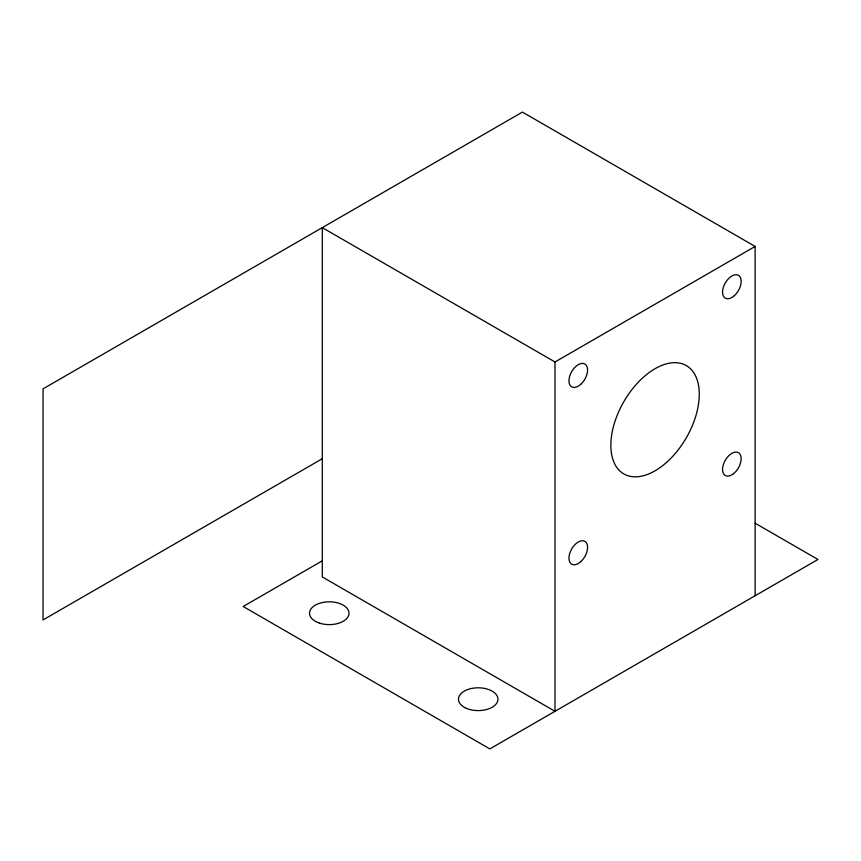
<?xml version="1.0" encoding="UTF-8"?>
<svg xmlns="http://www.w3.org/2000/svg" width="861" height="861" viewBox="0 0 861 861"><rect width="100%" height="100%" fill="white"/><g stroke="black" fill="none" stroke-linecap="round" stroke-linejoin="round"><path stroke-width="1.29" d="M322.294 458.719L43.05 619.931L43.05 388.849L522.423 112.091L755.119 246.44L755.119 595.747M555.001 361.975L555.001 711.294L322.294 576.945L322.294 227.627L555.001 361.975L755.119 246.44M322.294 560.823L243.179 606.499L489.844 748.909L817.95 559.478L755.119 523.208M580.68 561.749A13.163 7.598 -60 0 0 584.845 541.354A13.163 7.598 -60 0 0 569.272 555.173A13.163 7.598 -60 0 0 580.68 561.749M580.68 384.404A13.163 7.598 -60 0 0 584.845 364.009A13.163 7.598 -60 0 0 569.272 377.828A13.163 7.598 -60 0 0 580.68 384.404M734.261 295.732A13.163 7.598 -60 0 0 738.437 275.348A13.163 7.598 -60 0 0 722.863 289.156A13.163 7.598 -60 0 0 734.261 295.732M733.443 473.754A13.163 7.598 -60 0 0 738.996 453.08A13.163 7.598 -60 0 0 723.111 465.424A13.163 7.598 -60 0 0 733.443 473.754M666.5 462.454A62.53 36.097 -60 0 0 686.325 365.602A62.53 36.097 -60 0 0 612.354 431.189A62.53 36.097 -60 0 0 666.5 462.454M319.399 623.095A19.749 11.397 0 0 0 349.017 613.215A19.749 11.397 0 0 0 319.399 603.346A19.749 11.397 0 0 0 319.399 623.095M464.951 707.645A19.749 11.397 0 0 0 497.507 701.607A19.749 11.397 0 0 0 472.162 688.348A19.749 11.397 0 0 0 464.951 707.645"/></g></svg>
